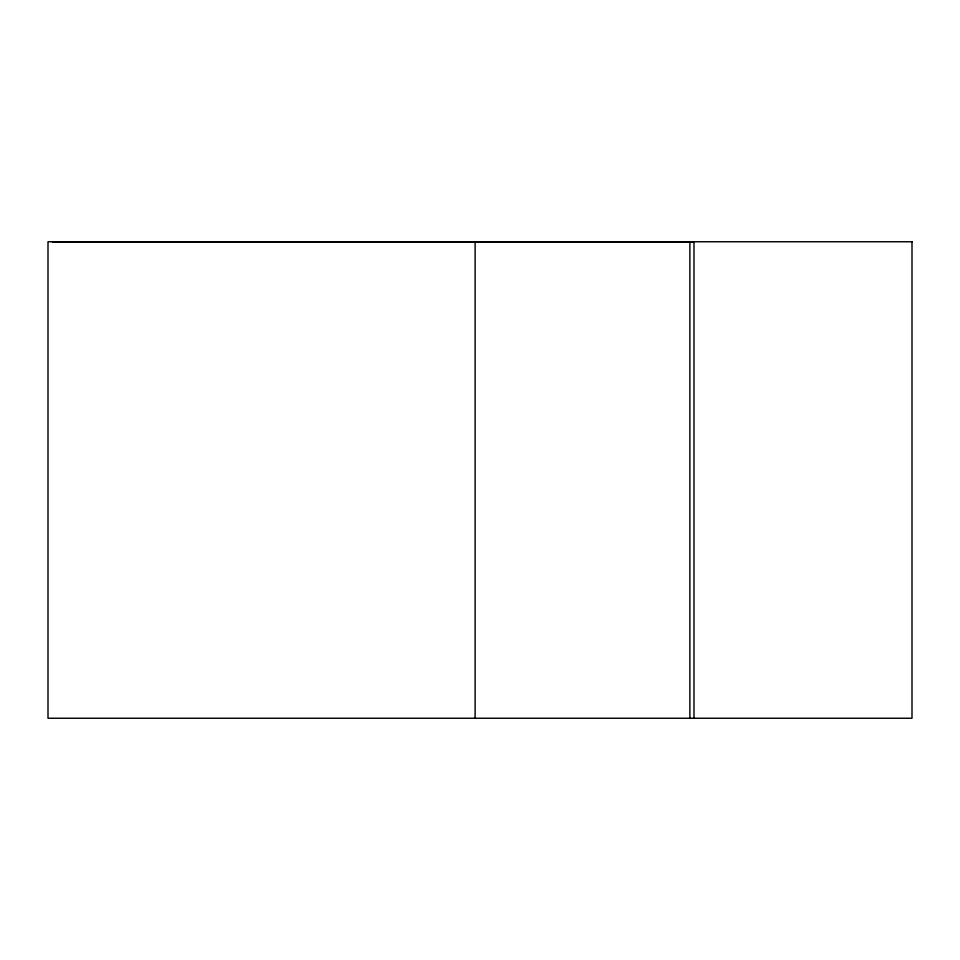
<?xml version="1.0" encoding="UTF-8"?>
<svg xmlns="http://www.w3.org/2000/svg" width="960" height="960" viewBox="0 0 960 960"><rect width="100%" height="100%" fill="white"/><g stroke="black" fill="none" stroke-linecap="round" stroke-linejoin="round"><path stroke-width="1.44" d="M52.668 242.196L693.984 242.196L693.984 718.248M689.868 241.752L689.868 718.248M475.116 242.196L475.116 718.248M912 241.752L48 241.752L48 718.248L912 718.248L912 241.752"/></g></svg>
